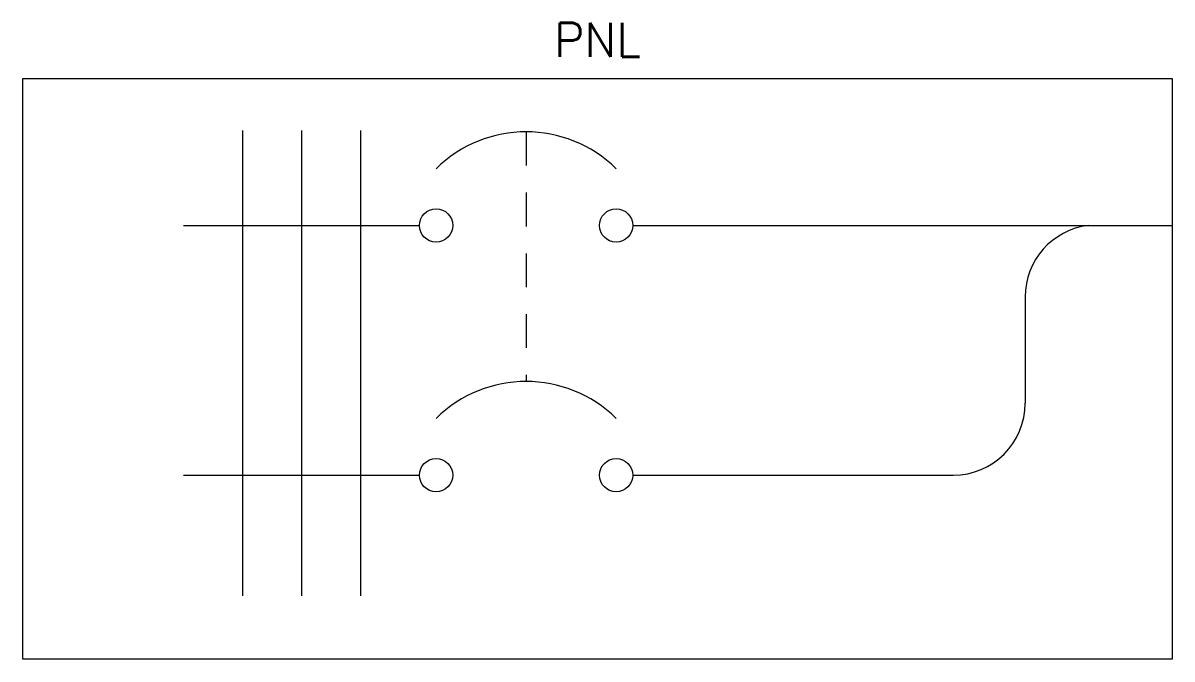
# Model space of a CAD drawing. Header units: inches. Extents: x 0 to 4.25, y -2.15 to 0.21.
import ezdxf
from ezdxf.enums import TextEntityAlignment as Align

# ---------------------------------------------------------------- set-up
doc = ezdxf.new("R2010")
doc.units = ezdxf.units.IN
doc.header["$LTSCALE"] = 0.5
doc.header["$MEASUREMENT"] = 0
doc.linetypes.add('HIDDEN', pattern=[0.375, 0.25, -0.125])
doc.styles.add('Text', font='SIMPLEX.SHX', dxfattribs={"height": 0.1})

msp = doc.modelspace()

# ---------------------------------------------------------------- linework, layer by layer
at = {"color": 3, "linetype": 'Continuous'}
for p, q in [((0, 0), (4.2541, 0)), ((0, -2.149), (0, 0)), ((4.2541, 0), (4.2541, -2.149)), ((4.2541, -2.149), (0, -2.149))]:
    msp.add_line(p, q, dxfattribs=at)
at = {"linetype": 'Continuous'}
for p, q in [((0.8125, -0.1924), (0.8125, -1.9145)), ((1.0313, -0.1924), (1.0313, -1.9145)), ((1.25, -0.1924), (1.25, -1.9145)), ((0.5948, -0.5439), (1.4677, -0.5439)), ((2.2578, -0.5439), (4.2541, -0.5439)), ((3.7104, -0.8083), (3.7104, -1.2017)), ((0.5948, -1.4683), (1.4677, -1.4683)), ((2.2578, -1.4683), (3.4439, -1.4683))]:
    msp.add_line(p, q, dxfattribs=at)
at = {"linetype": 'HIDDEN'}
msp.add_line((1.8628, -0.1972), (1.8628, -1.1216), dxfattribs=at)
at = {"color": 0, "linetype": 'Continuous', "lineweight": -2}
for centre in [(1.5294, -0.5439), (2.1961, -0.5439), (1.5294, -1.4683), (2.1961, -1.4683)]:
    msp.add_circle(centre, 0.0617, dxfattribs=at)
for centre in [(1.8628, -0.6716), (1.8628, -1.596)]:
    msp.add_arc(centre, 0.4745, 45.3701, 134.6299, dxfattribs=at)
at = {"linetype": 'Continuous'}
for centre, start, end in [((3.9769, -0.8083), 97.0388, 180), ((3.4439, -1.2017), 270, 0)]:
    msp.add_arc(centre, 0.2665, start, end, dxfattribs=at)

# ---------------------------------------------------------------- texts
at = {"color": 0, "linetype": 'Continuous', "style": 'Text'}
msp.add_attdef('PNL', text='PNL', height=0.125, dxfattribs=at).set_placement((2.1271, 0.0433), align=Align.BOTTOM_CENTER)

doc.saveas('drawing.dxf')
